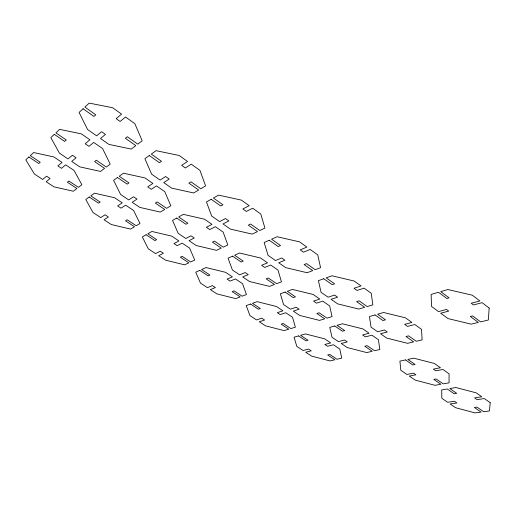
<?xml version="1.0" encoding="UTF-8"?>
<svg xmlns="http://www.w3.org/2000/svg" width="516" height="516" viewBox="0 0 516 516"><rect width="100%" height="100%" fill="white"/><g stroke="black" fill="none" stroke-linecap="round" stroke-linejoin="round"><path stroke-width="0.77" d="M489.181 308.052L488.323 320.01L480.602 321.874L472.598 315.882L470.315 316.456L478.306 322.429L471.153 324.158L447.985 318.572L440.709 313.218L448.707 311.103L446.495 309.465L438.503 311.593L431.524 306.459L431.131 294.41L438.503 292.269L446.817 298.487L449.075 297.855L440.748 291.617L447.901 289.534L472.327 295.21L479.867 300.957L471.224 303.26L473.469 304.956L482.118 302.673L489.181 308.052M490.2 402.673L489.458 410.949L483.66 411.736L476.971 407.098L474.385 407.466L481.06 412.091L475.043 412.903L455.563 407.698L450.12 403.976L456.892 402.957L454.409 401.248L447.643 402.287L441.825 398.307L441.683 389.922L447.262 388.974L454.164 393.753L456.718 393.334L449.804 388.548L455.828 387.522L476.191 392.844L481.802 396.778L474.578 397.888L477.087 399.642L484.324 398.552L490.2 402.673M28.89 156.967L25.8 159.837L34.424 174.021L42.68 179.439L46.543 176.175L50.078 178.504L46.182 181.742L53.89 186.805L73.304 191.243L76.884 188.527L67.37 182.213L68.886 181.013L78.426 187.353L81.889 184.728L74.117 170.538L65.655 164.856L61.462 168.345L57.85 165.933L62.017 162.411L53.922 156.967L33.65 152.543L30.302 155.651L40.209 162.237L38.771 163.52L28.89 156.967M54.296 134.354L50.813 137.591L59.417 153.104L68.047 158.941L72.408 155.271L76.097 157.78L71.718 161.418L79.78 166.862L100.536 171.428L104.561 168.377L94.615 161.579L96.324 160.231L106.302 167.061L110.205 164.107L102.587 148.569L93.719 142.429L88.978 146.363L85.198 143.758L89.907 139.784L81.418 133.902L59.675 129.368L55.896 132.876L66.28 139.984L64.655 141.429L54.296 134.354M83.057 108.766L79.09 112.436L87.597 129.516L96.647 135.831L101.588 131.683L105.464 134.399L100.491 138.507L108.941 144.403L131.238 149.092L135.798 145.641L125.382 138.282L127.323 136.753L137.778 144.151L142.203 140.804L134.844 123.672L125.543 116.997L120.138 121.473L116.171 118.648L121.544 114.126L112.63 107.734L89.184 103.097L84.876 107.083L95.782 114.804L93.938 116.442L83.057 108.766M89.242 197.009L85.791 199.499L92.983 212.489L100.762 217.597L105.045 214.779L108.373 216.972L104.064 219.771L111.34 224.55L130.561 229.098L134.483 226.756L125.517 220.809L127.188 219.771L136.179 225.75L139.965 223.486L133.625 210.515L125.659 205.168L121.034 208.18L117.635 205.91L122.24 202.865L114.623 197.751L94.557 193.184L90.822 195.874L100.149 202.072L98.543 203.181L89.242 197.009M117.467 177.517L113.585 180.303L120.609 194.448L128.729 199.931L133.534 196.777L137.004 199.131L132.173 202.259L139.759 207.387L160.282 212.082L164.681 209.464L155.335 203.078L157.212 201.917L166.584 208.335L170.841 205.8L164.785 191.662L156.471 185.902L151.259 189.288L147.711 186.844L152.904 183.432L144.951 177.923L123.447 173.215L119.241 176.24L128.981 182.909L127.181 184.154L117.467 177.517M149.285 155.535L144.886 158.683L151.659 174.182L160.134 180.097L165.559 176.536L169.184 179.078L163.733 182.606L171.647 188.121L193.668 192.971L198.634 190.023L188.882 183.135L191.004 181.825L200.782 188.746L205.594 185.889L199.95 170.383L191.268 164.153L185.354 167.984L181.651 165.339L187.534 161.476L179.22 155.51L156.071 150.672L151.298 154.091L161.489 161.302L159.45 162.708L149.285 155.535M146.112 234.748L142.339 236.883L148.24 248.789L155.593 253.62L160.244 251.195L163.385 253.266L158.715 255.672L165.591 260.187L184.605 264.831L188.83 262.831L180.361 257.207L182.167 256.323L190.656 261.967L194.732 260.032L189.662 248.164L182.154 243.126L177.149 245.706L173.944 243.558L178.936 240.959L171.757 236.135L151.904 231.458L147.828 233.767L156.625 239.611L154.884 240.566L146.112 234.748M176.775 218.036L172.55 220.429L178.168 233.342L185.812 238.502L191.01 235.799L194.274 238.018L189.056 240.695L196.203 245.519L216.494 250.331L221.209 248.099L212.418 242.088L214.437 241.101L223.247 247.132L227.814 244.977L223.144 232.097L215.34 226.692L209.722 229.581L206.387 227.285L211.986 224.37L204.517 219.197L183.277 214.353L178.704 216.946L187.856 223.209L185.902 224.273L176.775 218.036M211.218 199.266L206.452 201.956L211.683 216.036L219.635 221.583L225.479 218.552L228.878 220.932L223.009 223.938L230.439 229.117L252.176 234.096L257.484 231.594L248.344 225.137L250.621 224.028L259.78 230.51L264.921 228.091L260.793 214.03L252.666 208.206L246.319 211.457L242.855 208.986L249.176 205.697L241.404 200.118L218.565 195.119L213.398 198.034L222.931 204.781L220.732 205.981L211.218 199.266M199.782 270.358L195.732 272.184L200.479 283.103L207.432 287.676L212.399 285.612L215.372 287.573L210.386 289.618L216.894 293.888L235.702 298.609L240.192 296.913L232.181 291.598L234.103 290.85L242.127 296.184L246.455 294.546L242.526 283.684L235.444 278.924L230.104 281.117L227.079 279.091L232.4 276.879L225.627 272.332L206 267.552L201.627 269.526L209.935 275.047L208.071 275.86L199.782 270.358M232.561 256.155L228.04 258.187L232.406 269.984L239.618 274.854L245.152 272.558L248.228 274.647L242.675 276.918L249.415 281.472L269.462 286.374L274.46 284.49L266.172 278.827L268.307 277.989L276.621 283.677L281.446 281.852L278.008 270.113L270.668 265.024L264.702 267.469L261.567 265.308L267.514 262.838L260.49 257.974L239.514 253.021L234.625 255.22L243.242 261.122L241.159 262.025L232.561 256.155M269.255 240.25L264.173 242.533L268.043 255.336L275.518 260.548L281.723 257.981L284.916 260.225L278.692 262.76L285.677 267.63L307.13 272.725L312.728 270.616L304.137 264.547L306.543 263.611L315.147 269.707L320.565 267.669L317.772 254.91L310.155 249.447L303.44 252.195L300.189 249.873L306.885 247.1L299.596 241.875L277.073 236.734L271.577 239.205L280.523 245.539L278.182 246.551L269.255 240.25M250.518 304.027L246.235 305.575L249.931 315.592L256.523 319.92L261.767 318.185L264.585 320.043L259.322 321.765L265.488 325.815L284.084 330.595L288.799 329.176L281.22 324.145L283.239 323.513L290.837 328.563L295.384 327.196L292.482 317.243L285.78 312.741L280.162 314.586L277.298 312.67L282.903 310.813L276.505 306.51L257.11 301.654L252.479 303.324L260.335 308.549L258.361 309.232L250.518 304.027M285.135 292.075L280.362 293.791L283.6 304.569L290.411 309.174L296.242 307.246L299.151 309.219L293.307 311.129L299.673 315.431L319.475 320.404L324.706 318.83L316.882 313.483L319.127 312.78L326.97 318.153L332.027 316.63L329.692 305.923L322.771 301.125L316.502 303.176L313.547 301.138L319.797 299.067L313.18 294.481L292.469 289.437L287.309 291.288L295.442 296.855L293.243 297.616L285.135 292.075M323.751 278.737L318.411 280.652L321.062 292.308L328.105 297.216L334.613 295.068L337.619 297.177L331.091 299.299L337.67 303.885L358.833 309.065L364.677 307.31L356.595 301.602L359.11 300.822L367.205 306.556L372.862 304.859L371.249 293.275L364.096 288.147L357.072 290.437L354.015 288.257L361.026 285.941L354.182 281.033L331.982 275.783L326.196 277.86L334.607 283.813L332.143 284.658L323.751 278.737M298.564 335.903L294.062 337.193L296.823 346.397L303.073 350.506L308.562 349.061L311.232 350.822L305.73 352.247L311.58 356.092L329.963 360.929L334.878 359.762L327.686 354.989L329.795 354.466L337 359.252L341.734 358.13L339.76 349.01L333.42 344.746L327.544 346.268L324.835 344.456L330.692 342.914L324.635 338.844L305.472 333.929L300.615 335.316L308.058 340.27L305.994 340.837L298.564 335.903M334.761 325.983L329.769 327.408L332.001 337.27L338.444 341.624L344.527 340.031L347.281 341.895L341.186 343.475L347.21 347.545L366.76 352.583L372.204 351.286L364.799 346.23L367.134 345.649L374.552 350.732L379.802 349.487L378.454 339.709L371.92 335.181L365.399 336.871L362.606 334.948L369.114 333.233L362.864 328.905L342.43 323.79L337.038 325.332L344.72 330.588L342.424 331.22L334.761 325.983M375.029 314.941L369.456 316.534L371.03 327.144L377.673 331.775L384.439 330.008L387.277 331.994L380.492 333.742L386.703 338.077L407.569 343.321L413.626 341.889L406.002 336.503L408.608 335.864L416.244 341.263L422.094 339.883L421.533 329.356L414.806 324.525L407.517 326.409L404.641 324.358L411.916 322.455L405.479 317.837L383.601 312.496L377.57 314.218L385.491 319.823L382.93 320.526L375.029 314.941M405.537 359.916L399.9 361.135L400.816 370.262L406.93 374.448L413.522 373.152L415.909 374.79L409.311 376.074L415.257 380.137L434.988 385.31L440.864 384.272L433.846 379.408L436.155 378.989L443.186 383.859L449.075 382.82L449.062 373.797L442.876 369.45L435.814 370.823L433.395 369.133L440.445 367.747L434.304 363.432L413.671 358.162L407.808 359.426L415.083 364.47L412.806 364.947L405.537 359.916"/></g></svg>
